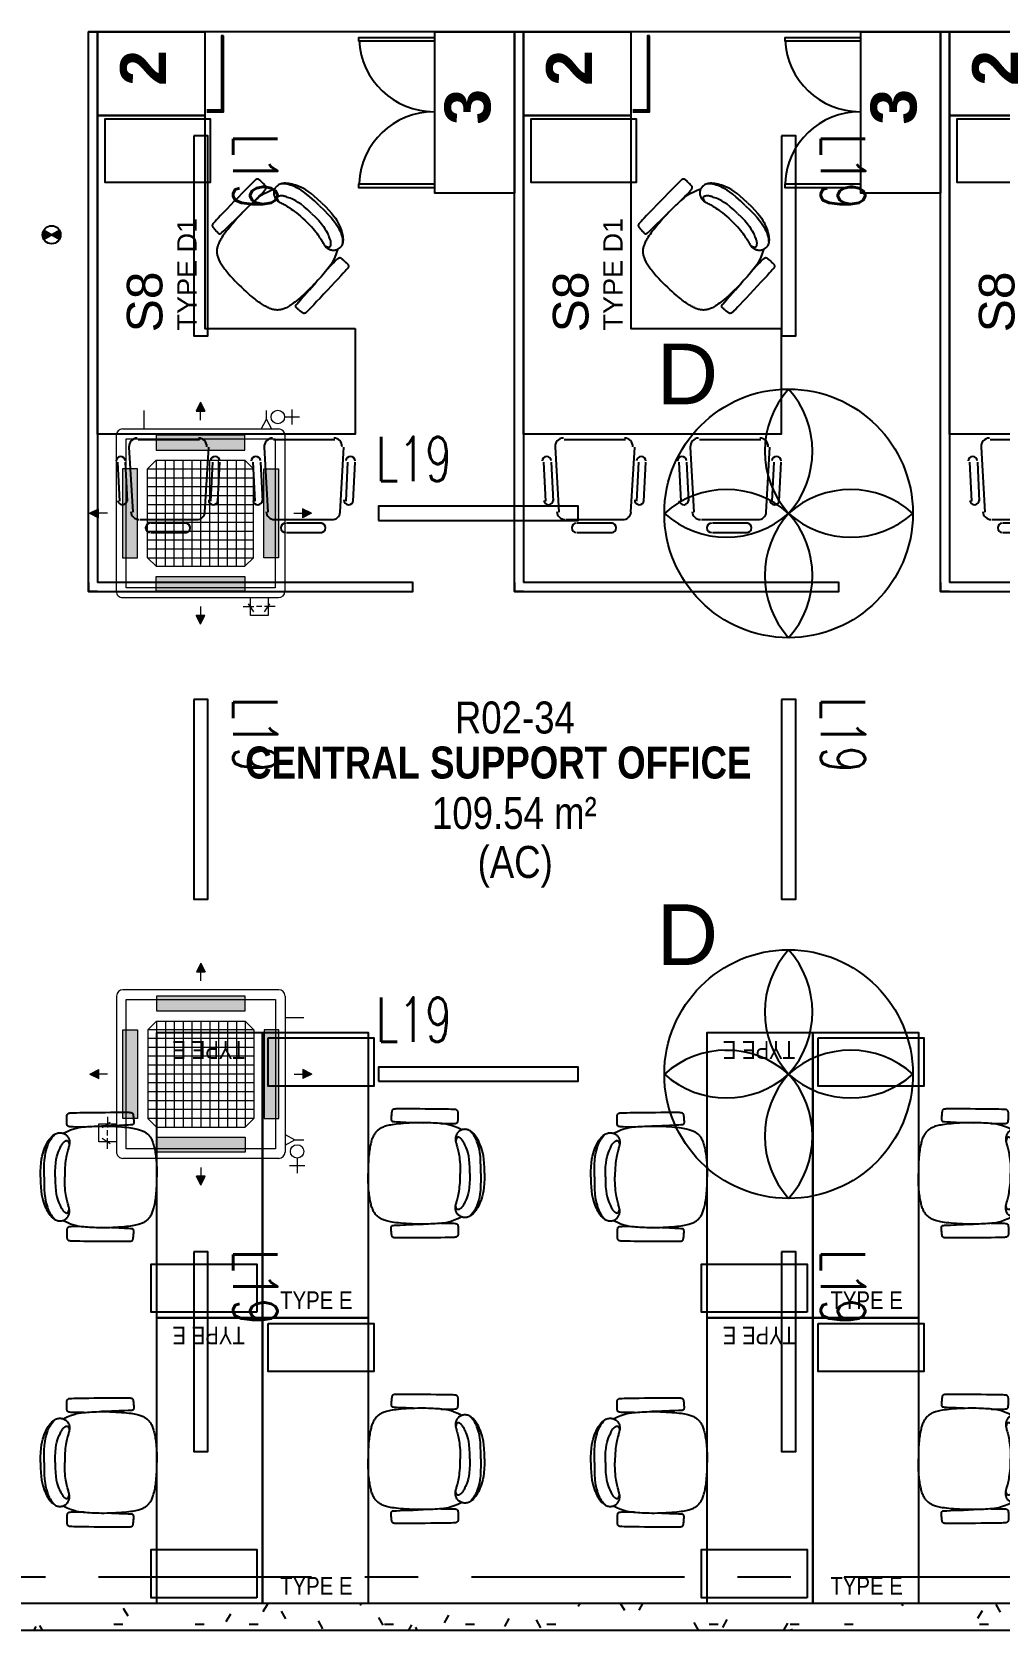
# Model space of a CAD drawing. Header units: millimetres. Extents: x -92759 to 184353, y -15225 to 86714.
# Drawn here: x 56752 to 62201, y 52041 to 61039 of the extents above; entities that cross this region are included whole.
import ezdxf

# ---------------------------------------------------------------- set-up
doc = ezdxf.new("R2010")
doc.units = ezdxf.units.MM
doc.linetypes.add('IDA - Grid Line', pattern=[2100, 1200, -300, 300, -300])
for name, color, linetype in [('0-1', 9, 'Continuous'), ('A-_ROOMNAME_A', 8, 'Continuous'), ('A-_WALL----_H-1', 9, 'Continuous'), ('A-_WALLPRTN_E', 8, 'Continuous'), ('A-AREA-IDEN', 8, 'Continuous'), ('E-FAN----E', 1, 'Continuous'), ('E-legend', 1, 'Continuous'), ('M-_SANIFIXR_E', 9, 'Continuous'), ('M-ACMV_FCU', 5, 'Continuous'), ('PDF_M-_ACON----_E-N', 7, 'Continuous')]:
    doc.layers.add(name, color=color, linetype=linetype)
for name, color, linetype, true_color in [('1599_FURN_BLK2_3RD STY_dwg-1', 7, 'Continuous', 0xd4d4d4), ('1599_FURN_BLK2_3RD STY_dwg-4', 9, 'Continuous', 0x808080), ('S-_ANOTGRID_E-1', 9, 'IDA - Grid Line', 0x808080)]:
    doc.layers.add(name, color=color, linetype=linetype, true_color=true_color)
for name, color, linetype, lineweight in [('A--', 134, '500-1-RP', 25), ('M-ACMV_CDP', 190, 'DRAIN_PIPE', 25), ('M-ACMV_FCU-1', 86, 'Continuous', 9), ('M-ACMV_PWR', 1, 'REFRIGERANT', 25), ('M-ACMV_REF_PIPE', 134, '500-1-RP', 25), ('M-ACMV_VCD', 7, 'Continuous', 25)]:
    doc.layers.add(name, color=color, linetype=linetype, lineweight=lineweight)
doc.styles.add('Arial', font='arial.ttf')
doc.styles.add('Arial Narrow', font='ARIALN.TTF')
doc.styles.add('Arial Narrow_2', font='ARIALN.TTF', dxfattribs={"height": 225})
doc.styles.add('Arial Narrow_B_1', font='ARIALNB.TTF', dxfattribs={"height": 300})
doc.styles.add('Arial_2', font='arial.ttf', dxfattribs={"height": 300})
doc.styles.add('Arial_6', font='arial.ttf', dxfattribs={"height": 3})
doc.styles.add('Arial_B_1', font='arialbd.ttf', dxfattribs={"height": 154.761905})
doc.styles.add('Simplex', font='simplex_.ttf', dxfattribs={"width": 0.7, "height": 450})
doc.styles.get("Standard").update_dxf_attribs({"font": 'arial.ttf'})
doc.linetypes.add('500-1-RP', pattern='A,0.75,-0.5,0.75,-0.5,0.75,-0.5,0.75,-1.7,["RP",Standard,S=1,R=0,X=-1,Y=-0.5],-1.7', length=7.9)
doc.linetypes.add('DRAIN_PIPE', pattern='A,0.5,-0.2,["D",Standard,S=0.1,R=0,X=-0.1,Y=-0.05],-0.25', length=0.95)
doc.linetypes.add('REFRIGERANT', pattern='A,15,-5.08,["R",Standard,S=2.54,R=0,X=-2.54,Y=-1.27],-5.08', length=25.16)

# ---------------------------------------------------------------- blocks, each defined once
blk = doc.blocks.new('TYPE D1 DESK')
at = {"color": 8, "linetype": 'Continuous'}
for points in [[(-29231.4, -53221.1), (-29240.2, -53198), (-29248.7, -53178.6), (-29256.9, -53162.3), (-29264.9, -53148.6), (-29272.8, -53136.9), (-29280.7, -53126.7), (-29288.6, -53117.5), (-29296.6, -53108.7), (-29304.7, -53099.9), (-29313, -53090.8), (-29321.7, -53081.6), (-29330.6, -53072.2), (-29340, -53062.6), (-29349.8, -53052.7), (-29360.2, -53042.5), (-29371.1, -53032.1), (-29382.7, -53021.4), (-29394.7, -53010.5), (-29407, -52999.6), (-29419.4, -52988.9), (-29431.7, -52978.4), (-29443.8, -52968.5), (-29455.3, -52959.1), (-29466.2, -52950.6), (-29476.3, -52942.9), (-29485.7, -52936.1), (-29494.3, -52930.1), (-29502.3, -52924.8), (-29509.6, -52920.1), (-29516.5, -52916.1), (-29522.8, -52912.5), (-29528.8, -52909.4), (-29534.4, -52906.8), (-29539.7, -52904.4), (-29544.8, -52902.4), (-29549.6, -52900.7), (-29554.4, -52899.3), (-29559, -52898.2), (-29563.6, -52897.3), (-29568.3, -52896.6), (-29573, -52896.2), (-29577.7, -52895.9), (-29582.5, -52895.9), (-29587.4, -52896.1), (-29592.3, -52896.5), (-29597.3, -52897.3), (-29602.4, -52898.3), (-29607.5, -52899.5), (-29612.6, -52901.1), (-29617.8, -52903), (-29623.1, -52905.2), (-29628.4, -52907.6), (-29633.8, -52910.3), (-29639.3, -52913.2), (-29644.8, -52916.4), (-29650.5, -52919.8), (-29656.3, -52923.4), (-29662.1, -52927.3), (-29668.2, -52931.5), (-29674.4, -52936), (-29680.9, -52940.8), (-29687.6, -52946), (-29694.7, -52951.5), (-29702, -52957.5), (-29709.7, -52964), (-29717.9, -52971.1), (-29726.6, -52978.9), (-29736, -52987.6), (-29746.1, -52997.4), (-29757.2, -53008.3), (-29769.2, -53020.5), (-29782.3, -53034.2)], [(-29291.4, -53114.4), (-29272.9, -53132.9), (-29258.3, -53147), (-29247.1, -53157.4), (-29238.8, -53164.6), (-29232.8, -53169.3), (-29228.7, -53172), (-29225.9, -53173.3), (-29223.8, -53173.9), (-29222.1, -53174.2), (-29220.5, -53174.3), (-29219, -53174.1), (-29217.5, -53173.6), (-29215.9, -53172.8), (-29214.1, -53171.5), (-29212, -53169.9), (-29209.5, -53167.7), (-29206.6, -53165), (-29203.3, -53161.9), (-29199.9, -53158.6), (-29196.3, -53155), (-29192.7, -53151.4), (-29189.3, -53147.9), (-29186.2, -53144.6), (-29183.4, -53141.6), (-29181.1, -53139.1), (-29179.3, -53136.9), (-29177.9, -53135), (-29176.8, -53133.4), (-29176, -53132.1), (-29175.5, -53130.8), (-29175.1, -53129.7), (-29174.9, -53128.5), (-29174.7, -53127.4), (-29174.6, -53126.2), (-29174.6, -53125), (-29174.6, -53123.7), (-29174.7, -53122.5), (-29174.9, -53121.2), (-29175.2, -53120), (-29175.5, -53118.8), (-29176, -53117.5), (-29177, -53115.8), (-29179, -53113.2), (-29182.4, -53109.3), (-29187.6, -53103.8), (-29195.1, -53096.1), (-29205.4, -53085.8), (-29218.9, -53072.5), (-29235.7, -53055.9), (-29255.3, -53036.8), (-29276.7, -53016), (-29299, -52994.3), (-29321.3, -52972.6), (-29342.8, -52951.9), (-29362.6, -52932.8), (-29379.6, -52916.4), (-29393.4, -52903.3), (-29404, -52893.2), (-29412, -52885.8), (-29417.7, -52880.5), (-29421.6, -52877.1), (-29424.2, -52874.9), (-29425.8, -52873.7), (-29427, -52873), (-29428.1, -52872.5), (-29429.1, -52872), (-29430.1, -52871.5), (-29431, -52871.1), (-29432, -52870.8), (-29432.9, -52870.5), (-29433.8, -52870.3), (-29434.7, -52870.2), (-29435.6, -52870.1), (-29436.6, -52870.1), (-29437.7, -52870.3), (-29438.9, -52870.7), (-29440.5, -52871.4), (-29442.3, -52872.4), (-29444.5, -52873.9), (-29447.1, -52875.8), (-29450.1, -52878.2), (-29453.5, -52881), (-29457.2, -52884.1), (-29460.9, -52887.4), (-29464.6, -52890.7), (-29468.1, -52893.9), (-29471.3, -52897), (-29474.1, -52899.7), (-29476.3, -52902.1), (-29478.1, -52904), (-29479.4, -52905.7), (-29480.3, -52907.1), (-29480.9, -52908.2), (-29481.3, -52909.2), (-29481.5, -52910), (-29481.7, -52910.8), (-29481.7, -52911.5), (-29481.7, -52912.2), (-29481.7, -52912.9), (-29481.7, -52913.6), (-29481.6, -52914.3), (-29481.4, -52914.9), (-29481.2, -52915.6), (-29481, -52916.4), (-29480.5, -52917.3), (-29478.5, -52919.7), (-29473.8, -52924.9), (-29464.9, -52934.4), (-29450.5, -52949.5), (-29429.1, -52971.6), (-29399.5, -53002.1), (-29360.2, -53042.5)], [(-29570, -53575.9), (-29593.5, -53568.2), (-29613.3, -53560.6), (-29630, -53553.1), (-29644.1, -53545.7), (-29656.1, -53538.4), (-29666.6, -53531), (-29676.2, -53523.6), (-29685.3, -53516), (-29694.6, -53508.3), (-29704, -53500.4), (-29713.6, -53492.2), (-29723.4, -53483.7), (-29733.4, -53474.8), (-29743.8, -53465.4), (-29754.4, -53455.5), (-29765.3, -53445.1), (-29776.6, -53434), (-29788, -53422.5), (-29799.5, -53410.7), (-29810.8, -53398.8), (-29821.8, -53387), (-29832.3, -53375.5), (-29842.1, -53364.4), (-29851.2, -53353.9), (-29859.3, -53344.1), (-29866.6, -53335.1), (-29873, -53326.8), (-29878.7, -53319.1), (-29883.6, -53311.9), (-29888, -53305.3), (-29891.8, -53299.1), (-29895.2, -53293.3), (-29898.1, -53287.8), (-29900.7, -53282.6), (-29903, -53277.7), (-29904.9, -53272.9), (-29906.5, -53268.2), (-29907.8, -53263.6), (-29908.9, -53259), (-29909.8, -53254.5), (-29910.5, -53249.8), (-29911, -53245.1), (-29911.2, -53240.2), (-29911.3, -53235.4), (-29911, -53230.4), (-29910.5, -53225.4), (-29909.8, -53220.3), (-29908.7, -53215.1), (-29907.4, -53209.9), (-29905.8, -53204.7), (-29903.8, -53199.3), (-29901.7, -53193.9), (-29899.2, -53188.4), (-29896.6, -53182.7), (-29893.6, -53177), (-29890.5, -53171.2), (-29887.1, -53165.3), (-29883.5, -53159.2), (-29879.6, -53153), (-29875.5, -53146.6), (-29871, -53139.9), (-29866.1, -53132.9), (-29860.9, -53125.6), (-29855.2, -53118), (-29849.1, -53110), (-29842.4, -53101.6), (-29835, -53092.5), (-29826.7, -53082.7), (-29817.5, -53072.1), (-29807.1, -53060.5), (-29795.4, -53048), (-29782.3, -53034.2)], [(-29307.4, -53485.5), (-29286.9, -53463.5), (-29269.8, -53444), (-29255.7, -53426.6), (-29244.3, -53411), (-29235.2, -53396.9), (-29227.8, -53384.1), (-29221.9, -53372.2), (-29216.9, -53361), (-29212.6, -53350.1), (-29208.9, -53339.7), (-29205.7, -53329.5), (-29203, -53319.8), (-29200.9, -53310.5), (-29199.4, -53301.6), (-29198.3, -53293.2), (-29197.8, -53285.3), (-29197.8, -53277.8), (-29198.3, -53270.9), (-29199.2, -53264.4), (-29200.5, -53258.3), (-29202.3, -53252.7), (-29204.5, -53247.6), (-29206.9, -53242.9), (-29209.8, -53238.6), (-29212.9, -53234.7), (-29216.2, -53231.2), (-29219.8, -53228.1), (-29223.6, -53225.4), (-29227.4, -53223.1), (-29231.4, -53221.1), (-29235.4, -53219.5), (-29239.4, -53218.3), (-29243.4, -53217.3), (-29247.3, -53216.7), (-29251.2, -53216.4), (-29255, -53216.4), (-29258.7, -53216.7), (-29262.3, -53217.2), (-29265.9, -53218), (-29269.4, -53219), (-29272.8, -53220.2), (-29276, -53221.7), (-29279.2, -53223.3), (-29282.2, -53225.1), (-29285, -53227), (-29287.7, -53229), (-29290.1, -53231.2), (-29292.4, -53233.4), (-29294.5, -53235.6), (-29296.5, -53238), (-29298.3, -53240.5), (-29300.1, -53243.2), (-29301.9, -53246.2), (-29303.8, -53249.5), (-29305.8, -53253.2), (-29308, -53257.3), (-29310.5, -53261.9), (-29313.2, -53266.9), (-29316.3, -53272.4), (-29319.6, -53278.4), (-29323.4, -53284.8), (-29327.6, -53291.7), (-29332.1, -53299.2), (-29337.2, -53307.1), (-29342.7, -53315.5), (-29348.9, -53324.4), (-29355.8, -53334), (-29363.7, -53344.2), (-29372.5, -53355.1), (-29382.6, -53366.8), (-29394, -53379.3), (-29406.9, -53392.6)], [(-29367.8, -53429.9), (-29346.7, -53407.7), (-29329.4, -53387.8), (-29315.7, -53370.2), (-29305, -53354.6), (-29296.8, -53340.9), (-29290.6, -53328.8), (-29285.9, -53318.3), (-29282.3, -53309.1), (-29279.2, -53301.1), (-29276.7, -53294.1), (-29274.6, -53288.1), (-29272.8, -53282.8), (-29271.5, -53278.3), (-29270.4, -53274.3), (-29269.7, -53270.8), (-29269.1, -53267.5), (-29268.7, -53264.6), (-29268.5, -53261.8), (-29268.5, -53259.2), (-29268.5, -53256.7), (-29268.7, -53254.5), (-29268.9, -53252.4), (-29269.2, -53250.4), (-29269.6, -53248.6), (-29269.9, -53246.9), (-29270.3, -53245.4), (-29270.7, -53243.9), (-29271.2, -53242.6), (-29271.7, -53241.4), (-29272.2, -53240.3), (-29272.7, -53239.3), (-29273.3, -53238.3), (-29274, -53237.5), (-29274.7, -53236.8), (-29275.5, -53236.1), (-29276.3, -53235.6), (-29277.3, -53235.2), (-29278.3, -53234.9), (-29279.3, -53234.7), (-29280.5, -53234.6), (-29281.8, -53234.7), (-29283.2, -53235), (-29285, -53235.5), (-29287, -53236.3), (-29289.5, -53237.5), (-29292.4, -53239), (-29296, -53240.9), (-29300.2, -53243.4)], [(-29323.2, -53472.5), (-29297.1, -53445.2), (-29276, -53421.8), (-29259.2, -53401.8), (-29246.2, -53384.8), (-29236.2, -53370.2), (-29228.7, -53357.6), (-29222.9, -53346.6), (-29218.2, -53336.6), (-29214.1, -53327.2), (-29210.5, -53318.2), (-29207.4, -53309.3), (-29204.9, -53300.2), (-29202.9, -53290.7), (-29201.6, -53280.6), (-29200.9, -53269.5), (-29200.9, -53257.3)], [(-29679.4, -53520.9), (-29660.1, -53538.5), (-29645.3, -53552.4), (-29634.4, -53563.1), (-29626.8, -53571.1), (-29621.9, -53576.8), (-29619, -53580.8), (-29617.5, -53583.6), (-29616.8, -53585.6), (-29616.5, -53587.3), (-29616.3, -53588.9), (-29616.4, -53590.4), (-29616.8, -53591.9), (-29617.6, -53593.6), (-29618.7, -53595.5), (-29620.3, -53597.6), (-29622.4, -53600.2), (-29624.9, -53603.2), (-29627.8, -53606.6), (-29631.1, -53610.3), (-29634.4, -53614), (-29637.8, -53617.7), (-29641.2, -53621.3), (-29644.3, -53624.6), (-29647.2, -53627.5), (-29649.7, -53629.9), (-29651.8, -53631.8), (-29653.5, -53633.3), (-29655.1, -53634.5), (-29656.4, -53635.3), (-29657.6, -53635.9), (-29658.8, -53636.3), (-29659.9, -53636.6), (-29661, -53636.9), (-29662.2, -53637), (-29663.4, -53637.1), (-29664.7, -53637.1), (-29665.9, -53637.1), (-29667.2, -53636.9), (-29668.4, -53636.7), (-29669.7, -53636.5), (-29671, -53636), (-29672.7, -53635.1), (-29675.4, -53633.2), (-29679.4, -53630), (-29685.2, -53625.1), (-29693.2, -53617.9), (-29704, -53608.1), (-29717.9, -53595.3), (-29735.2, -53579.3), (-29755.2, -53560.6), (-29777.1, -53540.2), (-29799.7, -53518.9), (-29822.4, -53497.6), (-29844.2, -53477.1), (-29864.1, -53458.2), (-29881.3, -53442), (-29895, -53428.8), (-29905.6, -53418.7), (-29913.4, -53411.1), (-29918.9, -53405.6), (-29922.6, -53401.8), (-29924.8, -53399.4), (-29926.1, -53397.8), (-29926.8, -53396.7), (-29927.4, -53395.6), (-29928, -53394.6), (-29928.5, -53393.7), (-29928.9, -53392.7), (-29929.3, -53391.8), (-29929.6, -53390.9), (-29929.8, -53390), (-29930, -53389.1), (-29930.2, -53388.2), (-29930.2, -53387.2), (-29930.1, -53386.1), (-29929.7, -53384.8), (-29929.1, -53383.3), (-29928.1, -53381.4), (-29926.8, -53379.2), (-29925, -53376.5), (-29922.7, -53373.3), (-29920.1, -53369.8), (-29917.2, -53366), (-29914.1, -53362.1), (-29911, -53358.3), (-29907.9, -53354.6), (-29905, -53351.3), (-29902.4, -53348.4), (-29900.1, -53346), (-29898.2, -53344.2), (-29896.6, -53342.8), (-29895.3, -53341.8), (-29894.2, -53341.2), (-29893.2, -53340.7), (-29892.4, -53340.5), (-29891.7, -53340.3), (-29890.9, -53340.2), (-29890.2, -53340.2), (-29889.5, -53340.1), (-29888.9, -53340.2), (-29888.2, -53340.2), (-29887.5, -53340.4), (-29886.8, -53340.5), (-29886.1, -53340.7), (-29885.1, -53341.2), (-29882.6, -53343), (-29877.1, -53347.5), (-29867.3, -53355.9), (-29851.6, -53369.7), (-29828.5, -53389.9), (-29796.6, -53418.1), (-29754.4, -53455.5)], [(-29307.4, -53485.5), (-29329.1, -53507.8), (-29348.3, -53526.3), (-29365.4, -53541.5), (-29380.7, -53553.9), (-29394.5, -53563.8), (-29407, -53571.8), (-29418.6, -53578.3), (-29429.6, -53583.8), (-29440.3, -53588.6), (-29450.6, -53592.9), (-29460.5, -53596.5), (-29470.1, -53599.6), (-29479.3, -53602.1), (-29488.1, -53604.1), (-29496.5, -53605.6), (-29504.4, -53606.4), (-29511.8, -53606.8), (-29518.8, -53606.7), (-29525.3, -53606), (-29531.4, -53605), (-29537.1, -53603.5), (-29542.3, -53601.6), (-29547.1, -53599.3), (-29551.6, -53596.7), (-29555.6, -53593.7), (-29559.2, -53590.5), (-29562.5, -53587.1), (-29565.3, -53583.5), (-29567.9, -53579.7), (-29570, -53575.9), (-29571.8, -53571.9), (-29573.3, -53568), (-29574.4, -53564.1), (-29575.2, -53560.2), (-29575.6, -53556.4), (-29575.8, -53552.6), (-29575.7, -53548.8), (-29575.4, -53545.1), (-29574.8, -53541.5), (-29573.9, -53538), (-29572.8, -53534.6), (-29571.5, -53531.3), (-29570.1, -53528.1), (-29568.4, -53525), (-29566.6, -53522.1), (-29564.7, -53519.3), (-29562.7, -53516.7), (-29560.6, -53514.3), (-29558.5, -53512.1), (-29556.2, -53510.1), (-29553.8, -53508.2), (-29551.1, -53506.2), (-29548.2, -53504.3), (-29545, -53502.2), (-29541.4, -53500.1), (-29537.4, -53497.7), (-29533, -53495), (-29528.1, -53492), (-29522.8, -53488.7), (-29517, -53485.1), (-29510.7, -53481), (-29503.9, -53476.5), (-29496.7, -53471.6), (-29489.1, -53466.2), (-29480.9, -53460.3), (-29472.3, -53453.7), (-29463.1, -53446.3), (-29453.2, -53438), (-29442.8, -53428.6), (-29431.6, -53418), (-29419.6, -53406.1), (-29406.9, -53392.6)], [(-29367.8, -53429.9), (-29389, -53452.1), (-29408, -53470.2), (-29425, -53484.7), (-29440.1, -53496.1), (-29453.4, -53505), (-29465.2, -53511.7), (-29475.5, -53516.9), (-29484.5, -53521), (-29492.4, -53524.4), (-29499.2, -53527.3), (-29505.2, -53529.6), (-29510.3, -53531.6), (-29514.8, -53533.2), (-29518.7, -53534.4), (-29522.2, -53535.3), (-29525.4, -53536.1), (-29528.4, -53536.6), (-29531.2, -53536.9), (-29533.8, -53537.1), (-29536.2, -53537.1), (-29538.5, -53537.1), (-29540.6, -53536.9), (-29542.5, -53536.7), (-29544.4, -53536.5), (-29546.1, -53536.2), (-29547.6, -53535.9), (-29549.1, -53535.5), (-29550.4, -53535.1), (-29551.7, -53534.7), (-29552.8, -53534.3), (-29553.8, -53533.7), (-29554.8, -53533.2), (-29555.6, -53532.6), (-29556.4, -53531.9), (-29557.1, -53531.1), (-29557.7, -53530.3), (-29558.1, -53529.4), (-29558.5, -53528.4), (-29558.7, -53527.4), (-29558.8, -53526.2), (-29558.8, -53524.9), (-29558.6, -53523.4), (-29558.1, -53521.7), (-29557.4, -53519.6), (-29556.4, -53517.1), (-29555, -53514.1), (-29553.2, -53510.4), (-29551, -53506.1)], [(-29323.2, -53472.5), (-29349.2, -53499.8), (-29371.6, -53522), (-29390.8, -53539.7), (-29407.2, -53553.5), (-29421.3, -53564.1), (-29433.6, -53572.3), (-29444.3, -53578.6), (-29454.1, -53583.7), (-29463.2, -53588.3), (-29472.1, -53592.3), (-29480.8, -53595.8), (-29489.8, -53598.7), (-29499.2, -53601.1), (-29509.2, -53602.9), (-29520.2, -53604.1), (-29532.4, -53604.7)]]:
    blk.add_lwpolyline(points, dxfattribs=at)
at = {"layer": '1599_FURN_BLK2_3RD STY_dwg-1', "color": 8}
for p, q in [((-30986.8, -52348.8), (-30767.5, -52338.3)), ((-30684, -52401), (-31049.4, -52421.8)), ((-30767.5, -52380.1), (-30986.8, -52390.5)), ((-30642.3, -52797.7), (-30642.3, -52453.2)), ((-31164.2, -52526.2), (-31164.2, -52724.6)), ((-31112, -52724.6), (-31112, -52526.2)), ((-31091.2, -52463.6), (-31091.2, -52787.2)), ((-31049.4, -52829), (-30684, -52849.9)), ((-30767.5, -52870.7), (-30986.8, -52860.3)), ((-30986.8, -52902.1), (-30767.5, -52912.5)), ((-28794.5, -52839.4), (-28794.5, -52922.9)), ((-28784, -52839.4), (-28784, -52922.9)), ((-30684, -53163.1), (-31049.4, -53183.9)), ((-30986.8, -53110.9), (-30767.5, -53100.4)), ((-30767.5, -53142.2), (-30986.8, -53152.6)), ((-31091.2, -53225.7), (-31091.2, -53549.3)), ((-30642.3, -53559.8), (-30642.3, -53215.2)), ((-31164.2, -53288.3), (-31164.2, -53486.7)), ((-31112, -53486.7), (-31112, -53288.3)), ((-31049.4, -53591.1), (-30684, -53611.9)), ((-30767.5, -53632.8), (-30986.8, -53622.4)), ((-30986.8, -53664.1), (-30767.5, -53674.6))]:
    blk.add_line(p, q, dxfattribs=at)
at = {"layer": '1599_FURN_BLK2_3RD STY_dwg-1', "color": 8, "flags": 128}
for points in [[(-30015.9, -53674.6), (-30610.9, -53674.6), (-30610.9, -52223.5), (-28815.4, -52223.5), (-28815.4, -52829), (-30015.9, -52829)], [(-29191.2, -52265.3), (-29191.2, -52860.3), (-28836.2, -52860.3), (-28836.2, -52265.3), (-29191.2, -52265.3), (-29191.2, -52860.3), (-28836.2, -52860.3), (-28836.2, -52265.3)], [(-28345.6, -52829), (-28815.4, -52829), (-28815.4, -52223.5), (-28345.6, -52223.5)], [(-28366.5, -52933.4), (-28366.5, -52922.9), (-28794.5, -52922.9), (-28794.5, -52933.4)], [(-28345.6, -54124.6), (-28345.6, -54573.5), (-29253.8, -54573.5), (-29253.8, -54124.6)]]:
    blk.add_lwpolyline(points, close=True, dxfattribs=at)
for points in [[(-29222.5, -54124.6), (-29222.5, -53696.6), (-29201.6, -53696.6), (-29201.6, -54124.6)], [(-28397.8, -54124.6), (-28397.8, -53696.6), (-28376.9, -53696.6), (-28376.9, -54124.6)]]:
    blk.add_lwpolyline(points, dxfattribs=at)
at = {"layer": '1599_FURN_BLK2_3RD STY_dwg-1', "color": 8}
for centre, radius, start, end in [((-30981.6, -52364.4), 26.1, 92.53251, 272.53225), ((-30762.3, -52354), 26.1, 272.53236, 90.00017), ((-31044.2, -52458.4), 47, 92.53256, 179.99991), ((-30680.4, -52449.4), 48.6, 1.74679, 94.27878), ((-31138.1, -52521), 26.1, 0.00006, 179.99994), ((-31138.1, -52719.4), 26.1, 180.00006, 359.99995), ((-31045.7, -52783.7), 45.5, 177.89986, 265.36721), ((-30678.8, -52792.4), 47, 267.4679, 359.99989), ((-30981.6, -52876), 26.1, 87.46775, 267.46749), ((-30762.3, -52886.4), 26.1, 269.99983, 87.46764), ((-31044.2, -53220.5), 47, 92.53256, 179.99991), ((-30981.6, -53126.5), 26.1, 92.53251, 272.53225), ((-30762.3, -53116.1), 26.1, 272.53236, 90.00017), ((-30680.4, -53211.5), 48.6, 1.74679, 94.27878), ((-31138.1, -53283.1), 26.1, 0.00006, 179.99994), ((-31138.1, -53481.5), 26.1, 180.00006, 359.99995), ((-31045.7, -53545.8), 45.5, 177.89986, 265.36721), ((-30981.6, -53638), 26.1, 87.46775, 267.46749), ((-30762.3, -53648.5), 26.1, 269.99983, 87.46764), ((-30678.8, -53554.5), 47, 267.4679, 359.99989), ((-29217.3, -54119.4), 422.8, 0, 87.28088), ((-28371.7, -54119.4), 422.8, 92.71912, 180)]:
    blk.add_arc(centre, radius, start, end, dxfattribs=at)
at = {"layer": 'A-AREA-IDEN', "color": 8}
blk.add_line((-28345.6, -54573.5), (-28345.6, -52173.5), dxfattribs=at)
for points in [[(-31495.6, -52223.5), (-31495.6, -52173.5), (-28345.6, -52173.5), (-28345.6, -52223.5), (-31445.6, -52223.5)], [(-31445.6, -52173.5), (-31495.6, -52173.5), (-31495.6, -53999.5), (-31445.6, -53999.5), (-31445.6, -52223.5)]]:
    blk.add_lwpolyline(points, dxfattribs=at)
at = {"layer": '1599_FURN_BLK2_3RD STY_dwg-4', "attachment_point": 1, "line_spacing_factor": 0.941778}
for s, insert, char_height, width, style in [('\\fArial|b1|i0|c0|p34|;2', (-28648.3, -52351.5), 258.309, 232.955, 'Arial_B_1'), ('S8', (-30036.8, -52389), 200.29, 409.506, 'Arial_2'), ('TYPE D1', (-30026.3, -52672.8), 108.9, 754.63, 'Arial_6')]:
    blk.add_mtext(s, dxfattribs=dict(at, insert=insert, char_height=char_height, width=width, style=style))
at = {"layer": '1599_FURN_BLK2_3RD STY_dwg-4', "color": 8, "insert": (-28867.6, -54178.7), "char_height": 258.309, "width": 232.955, "attachment_point": 1, "line_spacing_factor": 0.941778, "style": 'Arial_B_1'}
blk.add_mtext('\\fArial|b1|i0|c0|p34|;3', dxfattribs=at)
blk = doc.blocks.new('TYPE DESK')
at = {"color": 8}
for points in [[(-30714.8, -59876.6), (-30119.7, -59876.6), (-30119.7, -61484.2), (-30714.8, -61484.2)], [(-30683.5, -59907.9), (-30088.4, -59907.9), (-30088.4, -60179.3), (-30683.5, -60179.3)]]:
    blk.add_lwpolyline(points, close=True, dxfattribs=at)
at = {"color": 8, "linetype": 'Continuous'}
for points in [[(-29709.3, -60390), (-29683.1, -60390.5), (-29662.8, -60390.7), (-29647.5, -60390.5), (-29636.5, -60390), (-29629, -60389.2), (-29624.1, -60388.3), (-29621.2, -60387.3), (-29619.3, -60386.3), (-29617.8, -60385.4), (-29616.6, -60384.3), (-29615.7, -60383.2), (-29614.9, -60381.8), (-29614.3, -60380), (-29613.9, -60377.9), (-29613.5, -60375.2), (-29613.2, -60372), (-29613, -60368), (-29612.7, -60363.5), (-29612.5, -60358.7), (-29612.4, -60353.6), (-29612.3, -60348.6), (-29612.3, -60343.7), (-29612.3, -60339.1), (-29612.3, -60335.1), (-29612.5, -60331.6), (-29612.6, -60328.8), (-29612.9, -60326.5), (-29613.2, -60324.6), (-29613.6, -60323.1), (-29614.1, -60321.8), (-29614.6, -60320.7), (-29615.2, -60319.7), (-29615.9, -60318.7), (-29616.6, -60317.8), (-29617.5, -60316.9), (-29618.3, -60316.1), (-29619.3, -60315.2), (-29620.3, -60314.5), (-29621.3, -60313.7), (-29622.4, -60313.1), (-29623.7, -60312.5), (-29625.6, -60311.9), (-29628.8, -60311.5), (-29633.9, -60311), (-29641.5, -60310.6), (-29652.3, -60310.2), (-29666.8, -60309.9), (-29685.7, -60309.5), (-29709.3, -60309.2), (-29736.7, -60308.9), (-29766.5, -60308.6), (-29797.7, -60308.3), (-29828.8, -60308.1), (-29858.7, -60307.9), (-29886.1, -60307.7), (-29909.8, -60307.7), (-29928.8, -60307.7), (-29943.4, -60307.7), (-29954.3, -60307.8), (-29962.1, -60308), (-29967.3, -60308.2), (-29970.6, -60308.4), (-29972.7, -60308.7), (-29974, -60309), (-29975.2, -60309.3), (-29976.2, -60309.6), (-29977.3, -60310), (-29978.2, -60310.4), (-29979.1, -60310.8), (-29980, -60311.2), (-29980.8, -60311.7), (-29981.5, -60312.2), (-29982.3, -60312.8), (-29983, -60313.5), (-29983.6, -60314.3), (-29984.3, -60315.5), (-29984.9, -60317.1), (-29985.5, -60319.1), (-29986, -60321.6), (-29986.6, -60324.8), (-29987.2, -60328.7), (-29987.7, -60333.1), (-29988.2, -60337.8), (-29988.6, -60342.8), (-29989, -60347.7), (-29989.3, -60352.5), (-29989.5, -60356.9), (-29989.6, -60360.8), (-29989.6, -60364), (-29989.5, -60366.7), (-29989.3, -60368.8), (-29989.1, -60370.4), (-29988.7, -60371.7), (-29988.3, -60372.6), (-29987.9, -60373.4), (-29987.5, -60374), (-29987, -60374.6), (-29986.5, -60375.1), (-29986.1, -60375.6), (-29985.5, -60376.1), (-29985, -60376.5), (-29984.4, -60376.9), (-29983.8, -60377.2), (-29983.1, -60377.6), (-29982.1, -60377.9), (-29979, -60378.3), (-29972, -60378.8), (-29959.1, -60379.5), (-29938.2, -60380.5), (-29907.5, -60381.7), (-29865, -60383.4), (-29808.7, -60385.5)], [(-29592.1, -60425.7), (-29614.5, -60415.1), (-29634, -60406.9), (-29651.2, -60400.8), (-29666.5, -60396.4), (-29680.3, -60393.4), (-29693, -60391.5), (-29705.1, -60390.3), (-29716.9, -60389.4), (-29728.9, -60388.6), (-29741.2, -60387.8), (-29753.8, -60387.1), (-29766.7, -60386.5), (-29780.2, -60386), (-29794.1, -60385.7), (-29808.6, -60385.5), (-29823.8, -60385.5), (-29839.5, -60385.7), (-29855.7, -60386.1), (-29872.2, -60386.7), (-29888.5, -60387.5), (-29904.6, -60388.5), (-29920.2, -60389.6), (-29935, -60390.8), (-29948.8, -60392.1), (-29961.4, -60393.6), (-29972.9, -60395.1), (-29983.3, -60396.7), (-29992.7, -60398.4), (-30001.3, -60400.1), (-30009, -60401.9), (-30016, -60403.7), (-30022.5, -60405.6), (-30028.4, -60407.5), (-30033.9, -60409.5), (-30038.9, -60411.5), (-30043.6, -60413.7), (-30048, -60415.9), (-30052.1, -60418.3), (-30056.1, -60420.9), (-30059.9, -60423.6), (-30063.6, -60426.5), (-30067.2, -60429.6), (-30070.7, -60432.9), (-30074.1, -60436.4), (-30077.4, -60440.2), (-30080.5, -60444.1), (-30083.4, -60448.3), (-30086.2, -60452.8), (-30088.9, -60457.5), (-30091.3, -60462.4), (-30093.6, -60467.6), (-30095.8, -60473), (-30097.9, -60478.7), (-30099.8, -60484.6), (-30101.6, -60490.8), (-30103.4, -60497.1), (-30105, -60503.7), (-30106.6, -60510.6), (-30108.1, -60517.8), (-30109.5, -60525.4), (-30110.9, -60533.3), (-30112.2, -60541.7), (-30113.4, -60550.6), (-30114.6, -60560), (-30115.7, -60570), (-30116.7, -60580.7), (-30117.6, -60592.4), (-30118.4, -60605.2), (-30119, -60619.3), (-30119.5, -60634.8), (-30119.7, -60652), (-30119.7, -60670.9)], [(-29464.6, -60669.4), (-29464.9, -60639.3), (-29466, -60613.4), (-29467.9, -60591.1), (-29470.4, -60572), (-29473.5, -60555.5), (-29477, -60541.1), (-29480.9, -60528.5), (-29485.1, -60516.9), (-29489.5, -60506.1), (-29494, -60495.9), (-29498.7, -60486.4), (-29503.5, -60477.5), (-29508.4, -60469.3), (-29513.4, -60461.8), (-29518.5, -60455), (-29523.6, -60448.9), (-29528.7, -60443.5), (-29533.9, -60438.8), (-29539, -60434.7), (-29544.2, -60431.3), (-29549.3, -60428.5), (-29554.4, -60426.3), (-29559.4, -60424.6), (-29564.4, -60423.4), (-29569.4, -60422.7), (-29574.2, -60422.6), (-29578.9, -60422.8), (-29583.5, -60423.4), (-29587.9, -60424.4), (-29592.1, -60425.7), (-29596.2, -60427.3), (-29599.9, -60429.2), (-29603.4, -60431.2), (-29606.7, -60433.5), (-29609.7, -60435.9), (-29612.5, -60438.6), (-29615, -60441.3), (-29617.2, -60444.2), (-29619.3, -60447.3), (-29621.1, -60450.4), (-29622.7, -60453.6), (-29624.1, -60456.9), (-29625.2, -60460.3), (-29626.1, -60463.6), (-29626.9, -60467), (-29627.4, -60470.3), (-29627.7, -60473.5), (-29627.9, -60476.7), (-29627.8, -60479.8), (-29627.6, -60482.8), (-29627.2, -60485.9), (-29626.6, -60489.1), (-29625.8, -60492.5), (-29624.9, -60496.2), (-29623.8, -60500.3), (-29622.6, -60504.8), (-29621.2, -60509.8), (-29619.7, -60515.3), (-29618.2, -60521.4), (-29616.5, -60528), (-29614.7, -60535.3), (-29612.9, -60543.2), (-29611.1, -60551.7), (-29609.3, -60560.9), (-29607.5, -60570.8), (-29605.8, -60581.6), (-29604.2, -60593.3), (-29602.9, -60606.1), (-29601.8, -60620.1), (-29601, -60635.5), (-29600.6, -60652.4), (-29600.7, -60670.9)], [(-29485, -60670.9), (-29484.9, -60633.2), (-29485.8, -60601.7), (-29487.5, -60575.6), (-29489.9, -60554.3), (-29492.7, -60536.9), (-29495.9, -60522.5), (-29499.4, -60510.5), (-29502.9, -60500.1), (-29506.4, -60490.5), (-29510, -60481.5), (-29513.9, -60472.9), (-29518.4, -60464.6), (-29523.5, -60456.4), (-29529.5, -60448.1), (-29536.7, -60439.7), (-29545.1, -60430.8)], [(-29546.7, -60670.9), (-29546.7, -60640.2), (-29548, -60614), (-29550.2, -60591.8), (-29553.2, -60573.1), (-29556.8, -60557.5), (-29560.6, -60544.5), (-29564.5, -60533.7), (-29568.2, -60524.5), (-29571.6, -60516.6), (-29574.5, -60509.8), (-29577.2, -60503.9), (-29579.5, -60499), (-29581.7, -60494.7), (-29583.7, -60491.1), (-29585.6, -60488), (-29587.4, -60485.3), (-29589.2, -60482.9), (-29591, -60480.7), (-29592.7, -60478.8), (-29594.4, -60477.1), (-29596.1, -60475.6), (-29597.7, -60474.2), (-29599.3, -60473), (-29600.8, -60471.9), (-29602.2, -60471), (-29603.6, -60470.1), (-29604.9, -60469.4), (-29606.1, -60468.7), (-29607.3, -60468.2), (-29608.4, -60467.7), (-29609.5, -60467.4), (-29610.6, -60467.1), (-29611.7, -60467), (-29612.7, -60466.9), (-29613.7, -60467), (-29614.7, -60467.2), (-29615.6, -60467.5), (-29616.6, -60468), (-29617.5, -60468.6), (-29618.4, -60469.4), (-29619.2, -60470.3), (-29620.1, -60471.6), (-29621, -60473.1), (-29621.9, -60475.1), (-29622.9, -60477.6), (-29624, -60480.8), (-29625.2, -60484.6), (-29626.5, -60489.3)], [(-29592.1, -60916.1), (-29614.5, -60926.8), (-29634, -60935), (-29651.2, -60941.1), (-29666.5, -60945.5), (-29680.3, -60948.4), (-29693, -60950.4), (-29705.1, -60951.6), (-29716.9, -60952.4), (-29728.9, -60953.2), (-29741.2, -60954), (-29753.8, -60954.7), (-29766.7, -60955.3), (-29780.2, -60955.8), (-29794.1, -60956.2), (-29808.6, -60956.4), (-29823.8, -60956.4), (-29839.5, -60956.2), (-29855.7, -60955.7), (-29872.2, -60955.1), (-29888.5, -60954.3), (-29904.6, -60953.4), (-29920.2, -60952.3), (-29935, -60951), (-29948.8, -60949.7), (-29961.4, -60948.3), (-29972.9, -60946.8), (-29983.3, -60945.2), (-29992.7, -60943.5), (-30001.3, -60941.8), (-30009, -60940), (-30016, -60938.1), (-30022.5, -60936.2), (-30028.4, -60934.3), (-30033.9, -60932.3), (-30038.9, -60930.3), (-30043.6, -60928.2), (-30048, -60925.9), (-30052.1, -60923.5), (-30056.1, -60921), (-30059.9, -60918.3), (-30063.6, -60915.4), (-30067.2, -60912.3), (-30070.7, -60909), (-30074.1, -60905.4), (-30077.4, -60901.7), (-30080.5, -60897.7), (-30083.4, -60893.5), (-30086.2, -60889.1), (-30088.9, -60884.4), (-30091.3, -60879.4), (-30093.6, -60874.2), (-30095.8, -60868.8), (-30097.9, -60863.1), (-30099.8, -60857.2), (-30101.6, -60851.1), (-30103.4, -60844.7), (-30105, -60838.1), (-30106.6, -60831.2), (-30108.1, -60824), (-30109.5, -60816.5), (-30110.9, -60808.5), (-30112.2, -60800.1), (-30113.4, -60791.3), (-30114.6, -60781.9), (-30115.7, -60771.9), (-30116.7, -60761.1), (-30117.6, -60749.4), (-30118.4, -60736.6), (-30119, -60722.6), (-30119.5, -60707), (-30119.7, -60689.9), (-30119.7, -60670.9)], [(-29464.6, -60669.4), (-29464.9, -60700.5), (-29466, -60727.2), (-29467.9, -60750), (-29470.4, -60769.5), (-29473.5, -60786.2), (-29477, -60800.6), (-29480.9, -60813.4), (-29485.1, -60824.9), (-29489.5, -60835.8), (-29494, -60845.9), (-29498.7, -60855.5), (-29503.5, -60864.3), (-29508.4, -60872.5), (-29513.4, -60880), (-29518.5, -60886.8), (-29523.6, -60892.9), (-29528.7, -60898.3), (-29533.9, -60903), (-29539, -60907.1), (-29544.2, -60910.5), (-29549.3, -60913.3), (-29554.4, -60915.6), (-29559.4, -60917.3), (-29564.4, -60918.4), (-29569.4, -60919.1), (-29574.2, -60919.3), (-29578.9, -60919.1), (-29583.5, -60918.4), (-29587.9, -60917.4), (-29592.1, -60916.1), (-29596.2, -60914.5), (-29599.9, -60912.7), (-29603.4, -60910.6), (-29606.7, -60908.3), (-29609.7, -60905.9), (-29612.5, -60903.3), (-29615, -60900.5), (-29617.2, -60897.6), (-29619.3, -60894.6), (-29621.1, -60891.4), (-29622.7, -60888.2), (-29624.1, -60884.9), (-29625.2, -60881.6), (-29626.1, -60878.2), (-29626.9, -60874.9), (-29627.4, -60871.6), (-29627.7, -60868.3), (-29627.9, -60865.1), (-29627.8, -60862.1), (-29627.6, -60859), (-29627.2, -60855.9), (-29626.6, -60852.7), (-29625.8, -60849.3), (-29624.9, -60845.6), (-29623.8, -60841.5), (-29622.6, -60837.1), (-29621.2, -60832.1), (-29619.7, -60826.5), (-29618.2, -60820.5), (-29616.5, -60813.8), (-29614.7, -60806.5), (-29612.9, -60798.7), (-29611.1, -60790.1), (-29609.3, -60780.9), (-29607.5, -60771), (-29605.8, -60760.3), (-29604.2, -60748.6), (-29602.9, -60735.8), (-29601.8, -60721.8), (-29601, -60706.4), (-29600.6, -60689.5), (-29600.7, -60670.9)], [(-29546.7, -60670.9), (-29546.7, -60701.6), (-29548, -60727.8), (-29550.2, -60750.1), (-29553.2, -60768.7), (-29556.8, -60784.3), (-29560.6, -60797.3), (-29564.5, -60808.2), (-29568.2, -60817.4), (-29571.6, -60825.3), (-29574.5, -60832.1), (-29577.2, -60837.9), (-29579.5, -60842.9), (-29581.7, -60847.1), (-29583.7, -60850.7), (-29585.6, -60853.8), (-29587.4, -60856.5), (-29589.2, -60858.9), (-29591, -60861.1), (-29592.7, -60863), (-29594.4, -60864.7), (-29596.1, -60866.3), (-29597.7, -60867.6), (-29599.3, -60868.8), (-29600.8, -60869.9), (-29602.2, -60870.9), (-29603.6, -60871.7), (-29604.9, -60872.5), (-29606.1, -60873.1), (-29607.3, -60873.7), (-29608.4, -60874.1), (-29609.5, -60874.5), (-29610.6, -60874.7), (-29611.7, -60874.9), (-29612.7, -60874.9), (-29613.7, -60874.8), (-29614.7, -60874.6), (-29615.6, -60874.3), (-29616.6, -60873.8), (-29617.5, -60873.2), (-29618.4, -60872.4), (-29619.2, -60871.5), (-29620.1, -60870.3), (-29621, -60868.7), (-29621.9, -60866.7), (-29622.9, -60864.2), (-29624, -60861.1), (-29625.2, -60857.2), (-29626.5, -60852.5)], [(-29485, -60670.9), (-29484.9, -60708.7), (-29485.8, -60740.2), (-29487.5, -60766.2), (-29489.9, -60787.5), (-29492.7, -60805), (-29495.9, -60819.3), (-29499.4, -60831.3), (-29502.9, -60841.8), (-29506.4, -60851.4), (-29510, -60860.4), (-29513.9, -60868.9), (-29518.4, -60877.2), (-29523.5, -60885.4), (-29529.5, -60893.7), (-29536.7, -60902.2), (-29545.1, -60911)], [(-29709.3, -60951.9), (-29683.1, -60951.3), (-29662.8, -60951.2), (-29647.5, -60951.4), (-29636.5, -60951.9), (-29629, -60952.6), (-29624.1, -60953.5), (-29621.2, -60954.5), (-29619.3, -60955.5), (-29617.8, -60956.5), (-29616.6, -60957.5), (-29615.7, -60958.7), (-29614.9, -60960.1), (-29614.3, -60961.8), (-29613.9, -60963.9), (-29613.5, -60966.6), (-29613.2, -60969.9), (-29613, -60973.8), (-29612.7, -60978.3), (-29612.5, -60983.2), (-29612.4, -60988.2), (-29612.3, -60993.3), (-29612.3, -60998.2), (-29612.3, -61002.7), (-29612.3, -61006.8), (-29612.5, -61010.2), (-29612.6, -61013), (-29612.9, -61015.4), (-29613.2, -61017.2), (-29613.6, -61018.8), (-29614.1, -61020.1), (-29614.6, -61021.1), (-29615.2, -61022.1), (-29615.9, -61023.1), (-29616.6, -61024), (-29617.5, -61024.9), (-29618.3, -61025.8), (-29619.3, -61026.6), (-29620.3, -61027.4), (-29621.3, -61028.1), (-29622.4, -61028.8), (-29623.7, -61029.4), (-29625.6, -61029.9), (-29628.8, -61030.4), (-29633.9, -61030.8), (-29641.5, -61031.2), (-29652.3, -61031.6), (-29666.8, -61032), (-29685.7, -61032.3), (-29709.3, -61032.7), (-29736.7, -61033), (-29766.5, -61033.3), (-29797.7, -61033.5), (-29828.8, -61033.8), (-29858.7, -61034), (-29886.1, -61034.1), (-29909.8, -61034.2), (-29928.8, -61034.2), (-29943.4, -61034.1), (-29954.3, -61034), (-29962.1, -61033.9), (-29967.3, -61033.7), (-29970.6, -61033.4), (-29972.7, -61033.1), (-29974, -61032.9), (-29975.2, -61032.5), (-29976.2, -61032.2), (-29977.3, -61031.8), (-29978.2, -61031.5), (-29979.1, -61031), (-29980, -61030.6), (-29980.8, -61030.1), (-29981.5, -61029.6), (-29982.3, -61029.1), (-29983, -61028.4), (-29983.6, -61027.5), (-29984.3, -61026.3), (-29984.9, -61024.8), (-29985.5, -61022.8), (-29986, -61020.2), (-29986.6, -61017), (-29987.2, -61013.2), (-29987.7, -61008.8), (-29988.2, -61004), (-29988.6, -60999.1), (-29989, -60994.2), (-29989.3, -60989.4), (-29989.5, -60985), (-29989.6, -60981.1), (-29989.6, -60977.8), (-29989.5, -60975.2), (-29989.3, -60973.1), (-29989.1, -60971.5), (-29988.7, -60970.2), (-29988.3, -60969.2), (-29987.9, -60968.5), (-29987.5, -60967.8), (-29987, -60967.3), (-29986.5, -60966.7), (-29986.1, -60966.2), (-29985.5, -60965.8), (-29985, -60965.4), (-29984.4, -60965), (-29983.8, -60964.6), (-29983.1, -60964.3), (-29982.1, -60963.9), (-29979, -60963.5), (-29972, -60963), (-29959.1, -60962.3), (-29938.2, -60961.4), (-29907.5, -60960.1), (-29865, -60958.5), (-29808.7, -60956.4)]]:
    blk.add_lwpolyline(points, dxfattribs=at)
at = {"layer": '1599_FURN_BLK2_3RD STY_dwg-1', "lineweight": 5, "insert": (-30615.3, -61335), "char_height": 100, "attachment_point": 1, "style": 'Arial Narrow'}
blk.add_mtext_dynamic_manual_height_columns('TYPE E', width=411.783, gutter_width=1, heights=[0], dxfattribs=at)
blk = doc.blocks.new('1599_FURN_RHH_BLK8 _NEW__2ND STY_dwg-10261561-BLK8_RHH_2ND STOREY PLAN')
at = {"layer": 'A-AREA-IDEN'}
for name, p, rotation in [('TYPE D1 DESK', (-85402.8, 10043.5), 90), ('TYPE D1 DESK', (-83002.8, 10043.5), 90), ('TYPE D1 DESK', (-80602.8, 10043.5), 90), ('TYPE DESK', (-62964.6, -85419), 180), ('TYPE DESK', (-59864.6, -85419), 180), ('TYPE DESK', (-62964.6, -87026.7), 180), ('TYPE DESK', (-59864.6, -87026.7), 180)]:
    blk.add_blockref(name, p, dxfattribs=dict(at, rotation=rotation))
for p in [(-1535, 35941.8), (1565, 35941.8), (-1535, 34334.1), (1565, 34334.1)]:
    blk.add_blockref('TYPE DESK', p, dxfattribs=at)
blk = doc.blocks.new('A$C3019c3af')
at = {"layer": 'A-_WALL----_H-1'}
h = blk.add_hatch(dxfattribs=at)
h.set_pattern_fill('FP_8', color=256, style=0, pattern_type=2)
h.set_pattern_definition([(0, (-11670.95, 40338.29), (609.6, 152.4), [50.292, -406.908, 50.292, -406.908, -2438.4]), (0, (-11670.95, 40338.29), (609.6, 152.4), [-914.4, 50.292, -864.108, 50.292, -406.908, -1066.8]), (0, (-11670.95, 40338.29), (609.6, 152.4), [-2286, 50.292, -254.508, 50.292, -711.708]), (120, (-11442.35, 40414.49), (-436.7823, 451.7291), [50.292, -406.908, 50.292, -406.908, -2438.4]), (120, (-11442.35, 40414.49), (-436.7823, 451.7291), [-914.4, 50.292, -864.108, 50.292, -406.908, -1066.8]), (120, (-11442.35, 40414.49), (-436.7823, 451.7291), [-2286, 50.292, -254.508, 50.292, -711.708]), (240, (-11366.15, 40719.29), (-172.8177, -604.1291), [50.292, -406.908, 50.292, -406.908, -2438.4]), (240, (-11366.15, 40719.29), (-172.8177, -604.1291), [-914.4, 50.292, -864.108, 50.292, -406.908, -1066.8]), (240, (-11366.15, 40719.29), (-172.8177, -604.1291), [-2286, 50.292, -254.508, 50.292, -711.708])])
h.paths.add_polyline_path([(-18900, 19300), (-18900, 19450), (-27300, 19450), (-27300, 19300), (-20018.3, 19300)])
at = {"layer": 'A-_WALLPRTN_E'}
for p, q in [((-19050, 19450), (-27300, 19450)), ((-27300, 19300), (-18900, 19300))]:
    blk.add_line(p, q, dxfattribs=at)
at = {"layer": 'S-_ANOTGRID_E-1'}
blk.add_line((-38173.1, 19600), (13784.7, 19600), dxfattribs=at)
at = {"layer": 'M-_SANIFIXR_E'}
blk.add_blockref('1599_FURN_RHH_BLK8 _NEW__2ND STY_dwg-10261561-BLK8_RHH_2ND STOREY PLAN', (7599.8, 46600.1), dxfattribs=at)
at = {"layer": 'A-_ROOMNAME_A', "char_height": 180, "attachment_point": 1}
for s, insert, width, style in [('R02-34', (-23566.2, 24528.1), 853.797, 'Arial Narrow_2'), ('CENTRAL SUPPORT OFFICE', (-24747.5, 24274.6), 3715.822, 'Arial Narrow_B_1'), ('109.54 m²', (-23695.2, 23990.5), 1166.455, 'Arial Narrow_2'), ('(AC)', (-23438, 23714.9), 541.139, 'Arial Narrow_2')]:
    blk.add_mtext(s, dxfattribs=dict(at, insert=insert, width=width, style=style))
blk = doc.blocks.new('L19')
at = {"layer": 'E-legend', "lineweight": 25}
blk.add_lwpolyline([(-562.5, 0), (562.5, 0), (562.5, 80), (-562.5, 80)], close=True, dxfattribs=at)
at = {"layer": 'E-legend', "lineweight": 18, "style": 'Simplex', "width": 0.7}
blk.add_text('L19', height=250, dxfattribs=at).set_placement((-575.9, 221.6))
blk = doc.blocks.new('DC FAN')
at = {"layer": 'E-FAN----E', "color": 1}
blk.add_circle((-15.2, 10.5), 700, dxfattribs=at)
for centre, start, end in [((373.9, 360.5), 138.02826, 221.97174), ((-404.3, 360.5), 318.02826, 41.97174), ((-365.2, -378.6), 48.02826, 131.97174), ((334.8, -378.6), 48.02826, 131.97174), ((-365.2, 399.6), 228.02826, 311.97174), ((373.9, -339.5), 138.02826, 221.97174), ((-404.3, -339.5), 318.02826, 41.97174), ((334.8, 399.6), 228.02826, 311.97174)]:
    blk.add_arc(centre, 523.4, start, end, dxfattribs=at)
at = {"layer": 'E-FAN----E', "color": 1, "style": 'Arial'}
blk.add_text('D', height=342.1, dxfattribs=at).set_placement((-757.5, 624.8))
blk = doc.blocks.new('Power Craft')
at = {"layer": 'E-legend', "lineweight": 25}
h = blk.add_hatch(color=256, dxfattribs=at)
h.dxf.hatch_style = 1
h.paths.add_polyline_path([(-589422.5, -94267.5), (-589466.5, -94242.1, 0.131652), (-589473.4, -94267.5, 0.131652), (-589466.5, -94293)])
h = blk.add_hatch(color=256, dxfattribs=at)
h.dxf.hatch_style = 1
h.paths.add_polyline_path([(-589378.4, -94242.1), (-589422.5, -94267.5), (-589378.4, -94293, 0.131652), (-589371.6, -94267.5, 0.131652)])
for p, q in [((-589466.5, -94242.1), (-589378.4, -94293)), ((-589466.5, -94293), (-589378.4, -94242.1))]:
    blk.add_line(p, q, dxfattribs=at)
blk.add_circle((-589422.5, -94267.5), 50.9, dxfattribs=at)
blk = doc.blocks.new('EL_B8_L2_R4')
at = {"color": 7}
blk.add_blockref('Power Craft', (555984.6, 74823.5), dxfattribs=at)
at = {"layer": 'E-FAN----E', "color": 1, "linetype": 'Continuous'}
for p in [(-29270.9, -21023.1), (-29270.9, -24180.3)]:
    blk.add_blockref('DC FAN', p, dxfattribs=at)
at = {"layer": 'E-legend', "color": 0, "rotation": 270}
for p in [(-32637.1, -19450.1), (-29326.1, -19450.1), (-32637.1, -22622.3), (-29326.1, -22622.3), (-32637.1, -25732.3), (-29326.1, -25732.3)]:
    blk.add_blockref('L19', p, dxfattribs=at)
at = {"layer": 'E-legend', "color": 0}
for p in [(-31034.6, -21052.6), (-31034.6, -24209.8)]:
    blk.add_blockref('L19', p, dxfattribs=at)
blk = doc.blocks.new('A$Ca8a76259')
at = {"layer": 'M-ACMV_FCU', "lineweight": 0}
h = blk.add_hatch(color=256, dxfattribs=at)
h.dxf.hatch_style = 1
h.paths.add_polyline_path([(0, 625), (-25, 575), (25, 575)])
h = blk.add_hatch(color=256, dxfattribs=at)
h.dxf.hatch_style = 1
h.paths.add_polyline_path([(250, 356), (250, 439), (-250, 439), (-250, 356)])
h.paths.add_polyline_path([(356, -250), (439, -250), (439, 250), (356, 250)])
h.paths.add_polyline_path([(-356, 250), (-439, 250), (-439, -250), (-356, -250)])
h.paths.add_polyline_path([(-250, -356), (-250, -439), (250, -439), (250, -356)])
h = blk.add_hatch(color=256, dxfattribs=at)
h.dxf.hatch_style = 1
h.paths.add_polyline_path([(-625, 0), (-575, -25), (-575, 25)])
h = blk.add_hatch(color=256, dxfattribs=at)
h.dxf.hatch_style = 1
h.paths.add_polyline_path([(625, 0), (575, 25), (575, -25)])
h = blk.add_hatch(color=256, dxfattribs=at)
h.dxf.hatch_style = 1
h.paths.add_polyline_path([(0, -625), (25, -575), (-25, -575)])
for p, q in [((0, 625), (-25, 575)), ((-25, 575), (25, 575)), ((0, 625), (25, 575)), ((0, 525), (0, 575)), ((439, 475), (-439, 475)), ((439, 475), (439, 475)), ((-475, 439), (-475, -439)), ((475, 439), (475, 439)), ((475, 439), (475, -439)), ((-298.5, 250), (-250, 298.5)), ((-250, 298.5), (250, 298.5)), ((-250, 298.5), (-250, -298.5)), ((-200, 298.5), (-200, -298.5)), ((-150, 298.5), (-150, -298.5)), ((-100, 298.5), (-100, -298.5)), ((-50, 298.5), (-50, -298.5)), ((0, 298.5), (0, -298.5)), ((50, 298.5), (50, -298.5)), ((100, 298.5), (100, -298.5)), ((150, 298.5), (150, -298.5)), ((200, 298.5), (200, -298.5)), ((250, 298.5), (298.5, 250)), ((250, 298.5), (250, -298.5)), ((-298.5, 250), (-298.5, -250)), ((298.5, 250), (-298.5, 250)), ((298.5, 200), (-298.5, 200)), ((298.5, 250), (298.5, -250)), ((298.5, 150), (-298.5, 150)), ((298.5, 100), (-298.5, 100)), ((-625, 0), (-575, 25)), ((-625, 0), (-575, -25)), ((-575, -25), (-575, 25)), ((-525, 0), (-575, 0)), ((298.5, 50), (-298.5, 50)), ((298.5, 0), (-298.5, 0)), ((525, 0), (575, 0)), ((575, 25), (575, -25)), ((625, 0), (575, 25)), ((625, 0), (575, -25)), ((298.5, -50), (-298.5, -50)), ((298.5, -100), (-298.5, -100)), ((298.5, -150), (-298.5, -150)), ((298.5, -200), (-298.5, -200)), ((-250, -298.5), (-298.5, -250)), ((298.5, -250), (-298.5, -250)), ((250, -298.5), (298.5, -250)), ((-250, -298.5), (250, -298.5)), ((439, -475), (-439, -475)), ((0, -525), (0, -575)), ((25, -575), (-25, -575)), ((0, -625), (-25, -575)), ((0, -625), (25, -575))]:
    blk.add_line(p, q, dxfattribs=at)
for points in [[(420, 420), (420, -420), (-420, -420), (-420, 420)], [(-250, 356), (250, 356), (250, 439), (-250, 439)], [(-356, 250), (-356, -250), (-439, -250), (-439, 250)], [(356, 250), (356, -250), (439, -250), (439, 250)], [(-250, -356), (250, -356), (250, -439), (-250, -439)]]:
    blk.add_lwpolyline(points, close=True, dxfattribs=at)
for centre, start, end in [((-439, 439), 90, 180), ((439, 439), 0, 90), ((-439, -439), 180, 270), ((439, -439), 270, 0)]:
    blk.add_arc(centre, 36, start, end, dxfattribs=at)
blk = doc.blocks.new('SSO')
at = {"layer": 'M-ACMV_PWR', "linetype": 'ByBlock', "lineweight": 5}
for p, q in [((1064770, 20778), (1064770, 20878)), ((1064820, 20828), (1064720, 20828))]:
    blk.add_line(p, q, dxfattribs=at)
blk.add_circle((1064770, 20734), 44.6, dxfattribs=at)
blk.add_circle((1064770, 20734), 44.6, dxfattribs=at)
blk = doc.blocks.new('A$C81577ca4')
at = {"layer": 'A--', "lineweight": 0, "ltscale": 0.75}
for p, q in [((-36, -125), (-86, -125)), ((19, -95), (-36, -125)), ((19, -155), (-36, -125))]:
    blk.add_line(p, q, dxfattribs=at)
blk = doc.blocks.new('A$C49267d6b')
at = {"layer": 'PDF_M-_ACON----_E-N', "lineweight": 0}
for p, q in [((-25.4, 76.2), (12.7, 101.6)), ((0, 127), (0, 76.2)), ((-25.4, 25.4), (12.7, 0)), ((0, 63.5), (0, 38.1)), ((0, -25.4), (0, 25.4))]:
    blk.add_line(p, q, dxfattribs=at)
blk = doc.blocks.new('FCU -1')
at = {"layer": 'M-ACMV_CDP', "lineweight": 5}
blk.add_line((378826.6, -51081.4), (378826.6, -51186.4), dxfattribs=at)
at = {"layer": 'M-ACMV_VCD', "lineweight": 5}
blk.add_lwpolyline([(378127.5, -50132.1), (378127.5, -50032.1), (378227.5, -50032.1), (378227.5, -50132.1)], close=True, dxfattribs=at)
at = {"layer": 'M-ACMV_FCU', "lineweight": 5, "rotation": 270}
blk.add_blockref('A$Ca8a76259', (378508.4, -50607.1), dxfattribs=at)
at = {"layer": 'M-ACMV_PWR', "color": 1, "linetype": 'ByBlock', "lineweight": 5, "xscale": 0.85, "yscale": 0.85, "zscale": 0.85, "rotation": 90}
blk.add_blockref('SSO', (395697, -956204), dxfattribs=at)
at = {"layer": 'M-ACMV_REF_PIPE', "lineweight": 5, "rotation": 90}
blk.add_blockref('A$C81577ca4', (378012.4, -51100.4), dxfattribs=at)
at = {"layer": 'M-ACMV_VCD', "lineweight": 5, "xscale": -1.181061443391948, "yscale": 1.181061443391948, "zscale": 1.181061443391948, "rotation": 90}
blk.add_blockref('A$C49267d6b', (378237.5, -50082.1), dxfattribs=at)
blk = doc.blocks.new('ACMV_B8_L2')
at = {"layer": 'M-ACMV_FCU-1'}
for p, rotation in [((496874.3, -97993.9), 180), ((67760.4, -429052.8), 90)]:
    blk.add_blockref('FCU -1', p, dxfattribs=dict(at, rotation=rotation))

msp = doc.modelspace()

# ---------------------------------------------------------------- block references
at = {"layer": '0-1'}
msp.add_blockref('A$C3019c3af', (82701.1, 32741.2), dxfattribs=at)
at = {"layer": 'E-legend', "color": 7}
msp.add_blockref('EL_B8_L2_R4', (90301.1, 79341.2), dxfattribs=at)
at = {"layer": 'M-ACMV_FCU-1'}
msp.add_blockref('ACMV_B8_L2', (-60663.6, 105715.9), dxfattribs=at)

doc.saveas('drawing.dxf')
